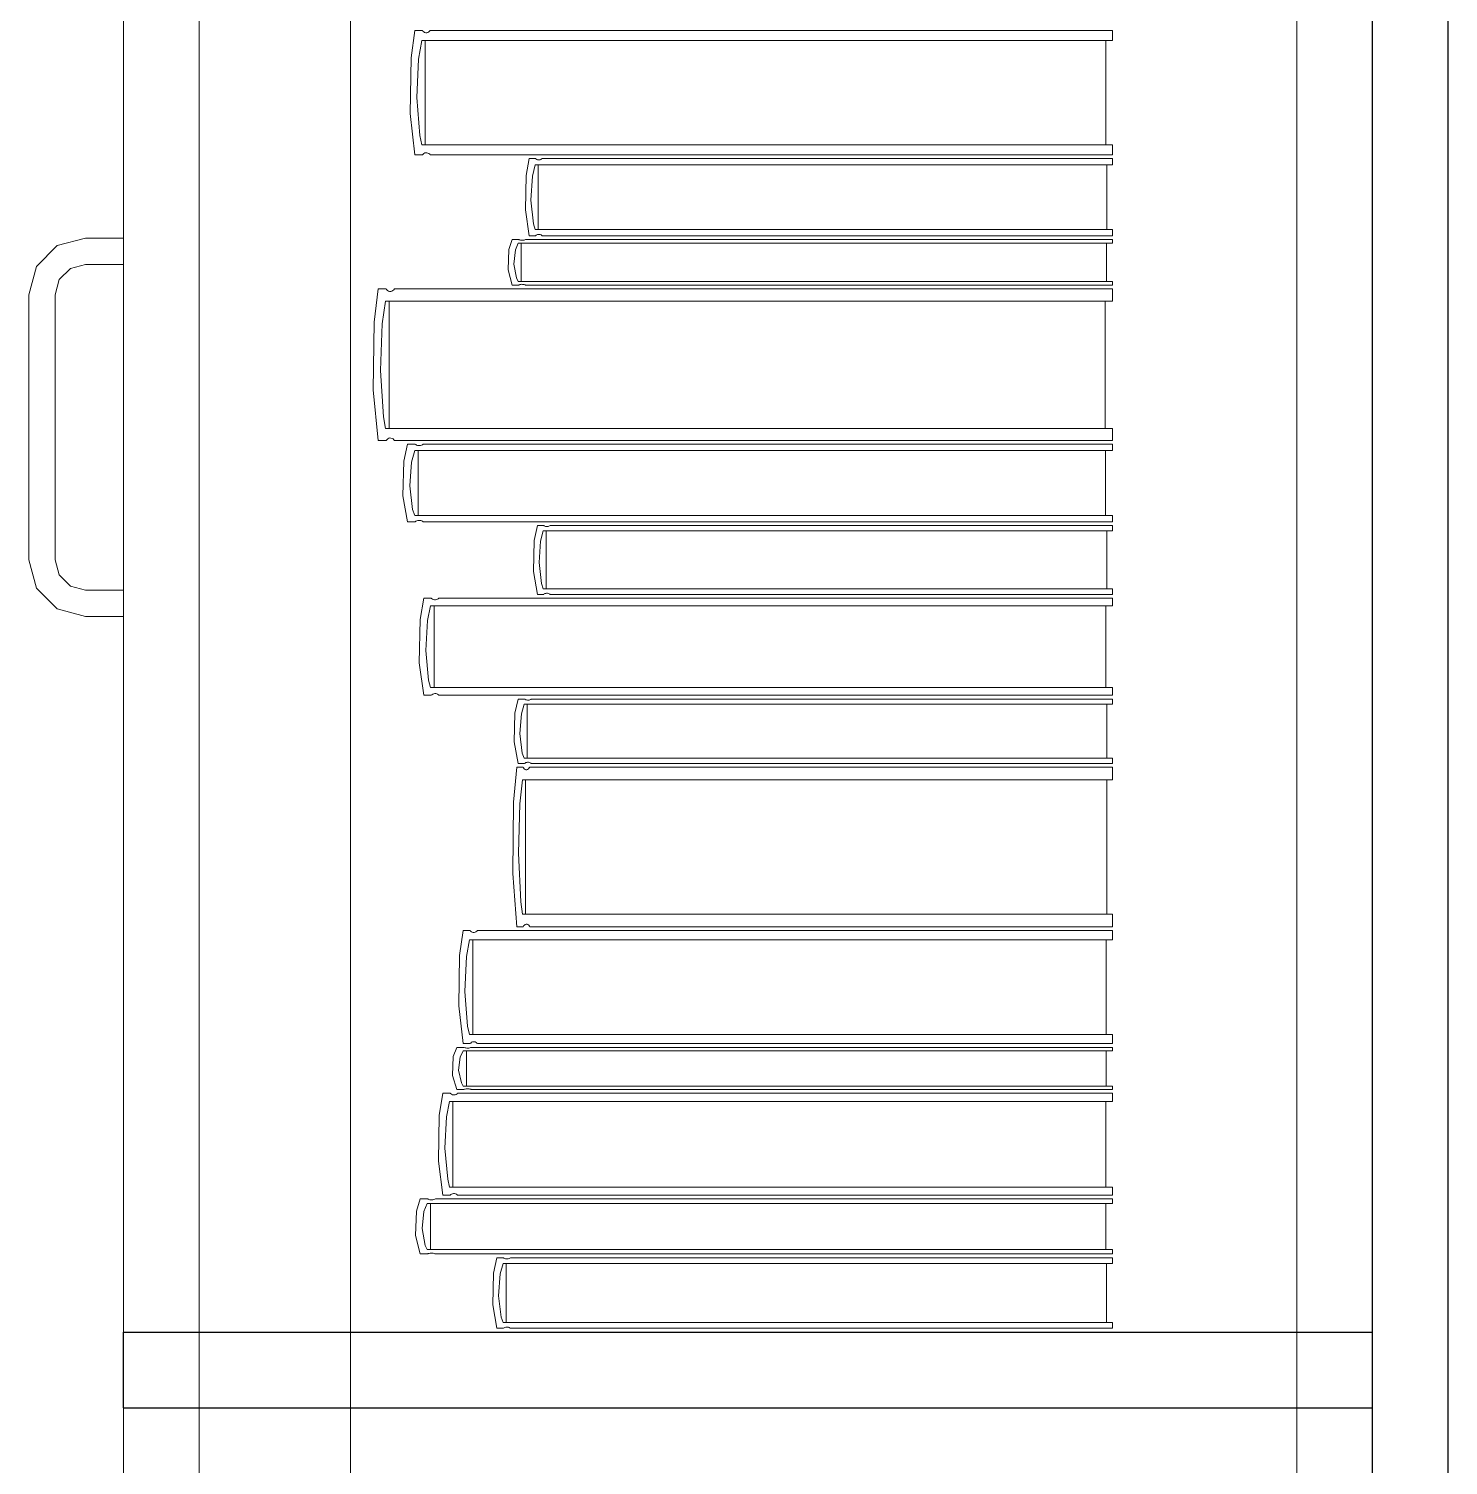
# Model space of a CAD drawing. Header units: inches. Extents: x -19 to 5698, y -728 to 92.
# Drawn here: x 211.1601 to 211.5351, y 35.7095 to 36.089 of the extents above; entities that cross this region are included whole.
import ezdxf

# ---------------------------------------------------------------- set-up
doc = ezdxf.new("R2010")
doc.units = ezdxf.units.IN
doc.header["$MEASUREMENT"] = 0
doc.set_wipeout_variables(frame=1)
doc.linetypes.add('Wipeout_Contour', pattern=[1, 0, -1])
doc.layers.add('Interior - Mobiliario', color=7, linetype='Continuous')

msp = doc.modelspace()

# ---------------------------------------------------------------- linework, layer by layer
at = {"layer": 'Interior - Mobiliario', "color": 175, "linetype": 'Continuous', "lineweight": 13}
for p, q in [((211.20515, 36.46472), (211.20515, 35.00472)), ((211.51515, 35.00472), (211.51515, 36.46472)), ((211.26215, 36.0885), (211.26114, 36.08131)), ((211.26415, 36.0885), (211.26215, 36.0885)), ((211.26426, 36.08837), (211.26415, 36.0885)), ((211.26449, 36.08817), (211.26426, 36.08837)), ((211.26474, 36.08803), (211.26449, 36.08817)), ((211.26501, 36.08796), (211.26474, 36.08803)), ((211.26528, 36.08795), (211.26501, 36.08796)), ((211.26555, 36.08801), (211.26528, 36.08795)), ((211.26581, 36.08814), (211.26555, 36.08801)), ((211.26604, 36.08832), (211.26581, 36.08814)), ((211.26619, 36.0885), (211.26604, 36.08832)), ((211.44649, 36.0885), (211.26619, 36.0885)), ((211.44649, 36.08588), (211.44649, 36.0885)), ((211.26315, 36.08096), (211.26399, 36.08588)), ((211.26399, 36.08588), (211.44649, 36.08588)), ((211.26491, 36.08588), (211.26491, 36.05833)), ((211.44465, 36.05833), (211.44465, 36.08588)), ((211.26114, 36.08131), (211.26091, 36.06664)), ((211.26268, 36.07087), (211.26315, 36.08096)), ((211.26345, 36.06081), (211.26268, 36.07087)), ((211.26091, 36.06664), (211.26215, 36.0557)), ((211.26399, 36.05833), (211.26345, 36.06081)), ((211.44649, 36.05833), (211.26399, 36.05833)), ((211.2648, 36.05619), (211.26507, 36.05625)), ((211.26507, 36.05625), (211.26534, 36.05624)), ((211.26534, 36.05624), (211.26561, 36.05617)), ((211.44649, 36.0557), (211.44649, 36.05833)), ((211.26215, 36.0557), (211.26415, 36.0557)), ((211.26415, 36.0557), (211.26431, 36.05588)), ((211.26431, 36.05588), (211.26454, 36.05607)), ((211.26454, 36.05607), (211.2648, 36.05619)), ((211.26561, 36.05617), (211.26586, 36.05603)), ((211.26586, 36.05603), (211.26609, 36.05583)), ((211.26609, 36.05583), (211.26619, 36.0557)), ((211.26619, 36.0557), (211.44649, 36.0557)), ((211.29238, 36.0547), (211.29153, 36.05023)), ((211.29405, 36.0547), (211.29238, 36.0547)), ((211.29321, 36.05002), (211.29392, 36.05307)), ((211.29392, 36.05307), (211.44649, 36.05307)), ((211.29414, 36.05462), (211.29405, 36.0547)), ((211.29433, 36.0545), (211.29414, 36.05462)), ((211.29454, 36.05441), (211.29433, 36.0545)), ((211.29477, 36.05437), (211.29454, 36.05441)), ((211.29469, 36.05307), (211.29469, 36.03595)), ((211.29499, 36.05436), (211.29477, 36.05437)), ((211.29522, 36.0544), (211.29499, 36.05436)), ((211.29543, 36.05448), (211.29522, 36.0544)), ((211.29563, 36.05459), (211.29543, 36.05448)), ((211.29576, 36.0547), (211.29563, 36.05459)), ((211.44649, 36.0547), (211.29576, 36.0547)), ((211.44495, 36.03595), (211.44495, 36.05307)), ((211.44649, 36.05307), (211.44649, 36.0547)), ((211.29153, 36.05023), (211.29134, 36.04112)), ((211.29282, 36.04375), (211.29321, 36.05002)), ((211.29134, 36.04112), (211.29238, 36.03432)), ((211.29346, 36.0375), (211.29282, 36.04375)), ((211.29392, 36.03595), (211.29346, 36.0375)), ((211.17515, 36.03372), (211.16765, 36.03171)), ((211.18515, 36.03372), (211.17515, 36.03372)), ((211.18515, 36.02672), (211.18515, 36.03372)), ((211.29238, 36.03432), (211.29405, 36.03432)), ((211.44649, 36.03595), (211.29392, 36.03595)), ((211.29405, 36.03432), (211.29418, 36.03443)), ((211.29418, 36.03443), (211.29438, 36.03455)), ((211.29438, 36.03455), (211.29459, 36.03463)), ((211.29459, 36.03463), (211.29482, 36.03466)), ((211.29482, 36.03466), (211.29504, 36.03466)), ((211.29504, 36.03466), (211.29527, 36.03461)), ((211.29527, 36.03461), (211.29548, 36.03453)), ((211.29548, 36.03453), (211.29567, 36.0344)), ((211.29567, 36.0344), (211.29576, 36.03432)), ((211.29576, 36.03432), (211.44649, 36.03432)), ((211.44649, 36.03432), (211.44649, 36.03595)), ((211.16765, 36.03171), (211.16216, 36.02622)), ((211.287, 36.03068), (211.2868, 36.0253)), ((211.28786, 36.03332), (211.287, 36.03068)), ((211.28959, 36.03332), (211.28786, 36.03332)), ((211.28832, 36.02685), (211.28872, 36.03056)), ((211.28872, 36.03056), (211.28945, 36.03236)), ((211.28945, 36.03236), (211.44649, 36.03236)), ((211.28968, 36.03328), (211.28959, 36.03332)), ((211.28988, 36.0332), (211.28968, 36.03328)), ((211.2901, 36.03315), (211.28988, 36.0332)), ((211.29032, 36.03312), (211.2901, 36.03315)), ((211.29024, 36.03236), (211.29024, 36.02225)), ((211.29056, 36.03312), (211.29032, 36.03312)), ((211.29079, 36.03314), (211.29056, 36.03312)), ((211.29101, 36.03319), (211.29079, 36.03314)), ((211.29122, 36.03326), (211.29101, 36.03319)), ((211.29135, 36.03332), (211.29122, 36.03326)), ((211.44649, 36.03332), (211.29135, 36.03332)), ((211.4449, 36.02225), (211.4449, 36.03236)), ((211.44649, 36.03236), (211.44649, 36.03332)), ((211.16216, 36.02622), (211.16015, 36.01872)), ((211.17115, 36.02564), (211.17515, 36.02672)), ((211.17515, 36.02672), (211.18515, 36.02672)), ((211.28898, 36.02316), (211.28832, 36.02685)), ((211.16715, 36.01872), (211.16822, 36.02272)), ((211.16822, 36.02272), (211.17115, 36.02564)), ((211.2868, 36.0253), (211.28786, 36.02128)), ((211.28945, 36.02225), (211.28898, 36.02316)), ((211.44649, 36.02225), (211.28945, 36.02225)), ((211.44649, 36.02128), (211.44649, 36.02225)), ((211.16015, 36.01872), (211.16015, 35.94872)), ((211.16715, 35.94872), (211.16715, 36.01872)), ((211.25248, 36.02028), (211.25142, 36.0115)), ((211.25459, 36.02028), (211.25248, 36.02028)), ((211.2547, 36.02013), (211.25459, 36.02028)), ((211.25494, 36.01989), (211.2547, 36.02013)), ((211.25521, 36.01972), (211.25494, 36.01989)), ((211.25549, 36.01962), (211.25521, 36.01972)), ((211.25578, 36.01961), (211.25549, 36.01962)), ((211.25606, 36.01969), (211.25578, 36.01961)), ((211.25633, 36.01984), (211.25606, 36.01969)), ((211.25658, 36.02007), (211.25633, 36.01984)), ((211.25674, 36.02028), (211.25658, 36.02007)), ((211.44649, 36.02028), (211.25674, 36.02028)), ((211.28786, 36.02128), (211.28959, 36.02128)), ((211.28959, 36.02128), (211.28972, 36.02135)), ((211.28972, 36.02135), (211.28992, 36.02142)), ((211.28992, 36.02142), (211.29015, 36.02146)), ((211.29015, 36.02146), (211.29038, 36.02149)), ((211.29038, 36.02149), (211.29061, 36.02148)), ((211.29061, 36.02148), (211.29084, 36.02146)), ((211.29084, 36.02146), (211.29106, 36.0214)), ((211.29106, 36.0214), (211.29126, 36.02133)), ((211.29126, 36.02133), (211.29135, 36.02128)), ((211.29135, 36.02128), (211.44649, 36.02128)), ((211.44649, 36.01708), (211.44649, 36.02028)), ((211.25353, 36.01108), (211.25442, 36.01708)), ((211.25442, 36.01708), (211.44649, 36.01708)), ((211.25539, 36.01708), (211.25539, 35.98344)), ((211.44455, 35.98344), (211.44455, 36.01708)), ((211.25142, 36.0115), (211.25118, 35.99359)), ((211.25304, 35.99875), (211.25353, 36.01108)), ((211.25385, 35.98647), (211.25304, 35.99875)), ((211.25118, 35.99359), (211.25248, 35.98023)), ((211.25442, 35.98344), (211.25385, 35.98647)), ((211.44649, 35.98344), (211.25442, 35.98344)), ((211.25459, 35.98023), (211.25475, 35.98045)), ((211.25475, 35.98045), (211.255, 35.98067)), ((211.255, 35.98067), (211.25527, 35.98083)), ((211.25527, 35.98083), (211.25555, 35.9809)), ((211.25555, 35.9809), (211.25584, 35.98089)), ((211.25584, 35.98089), (211.25612, 35.9808)), ((211.25612, 35.9808), (211.25639, 35.98063)), ((211.25639, 35.98063), (211.25663, 35.98039)), ((211.25663, 35.98039), (211.25674, 35.98023)), ((211.44649, 35.98023), (211.44649, 35.98344)), ((211.25248, 35.98023), (211.25459, 35.98023)), ((211.25674, 35.98023), (211.44649, 35.98023)), ((211.26025, 35.97923), (211.25923, 35.97475)), ((211.26227, 35.97923), (211.26025, 35.97923)), ((211.26126, 35.97453), (211.26211, 35.9776)), ((211.26211, 35.9776), (211.44649, 35.9776)), ((211.26238, 35.97915), (211.26227, 35.97923)), ((211.26261, 35.97903), (211.26238, 35.97915)), ((211.26287, 35.97894), (211.26261, 35.97903)), ((211.26314, 35.97889), (211.26287, 35.97894)), ((211.26304, 35.9776), (211.26304, 35.96042)), ((211.26341, 35.97889), (211.26314, 35.97889)), ((211.26368, 35.97893), (211.26341, 35.97889)), ((211.26394, 35.979), (211.26368, 35.97893)), ((211.26418, 35.97912), (211.26394, 35.979)), ((211.26434, 35.97923), (211.26418, 35.97912)), ((211.44649, 35.97923), (211.26434, 35.97923)), ((211.44463, 35.96042), (211.44463, 35.9776)), ((211.44649, 35.9776), (211.44649, 35.97923)), ((211.25923, 35.97475), (211.259, 35.9656)), ((211.26078, 35.96824), (211.26126, 35.97453)), ((211.259, 35.9656), (211.26025, 35.95878)), ((211.26156, 35.96197), (211.26078, 35.96824)), ((211.26211, 35.96042), (211.26156, 35.96197)), ((211.26025, 35.95878), (211.26227, 35.95878)), ((211.44649, 35.96042), (211.26211, 35.96042)), ((211.26227, 35.95878), (211.26243, 35.95889)), ((211.26243, 35.95889), (211.26267, 35.95901)), ((211.26267, 35.95901), (211.26293, 35.95909)), ((211.26293, 35.95909), (211.2632, 35.95912)), ((211.2632, 35.95912), (211.26347, 35.95912)), ((211.26347, 35.95912), (211.26374, 35.95907)), ((211.26374, 35.95907), (211.264, 35.95899)), ((211.264, 35.95899), (211.26423, 35.95886)), ((211.26423, 35.95886), (211.26434, 35.95878)), ((211.26434, 35.95878), (211.44649, 35.95878)), ((211.29454, 35.95778), (211.29371, 35.95379)), ((211.29619, 35.95778), (211.29454, 35.95778)), ((211.29627, 35.95771), (211.29619, 35.95778)), ((211.29647, 35.9576), (211.29627, 35.95771)), ((211.29668, 35.95752), (211.29647, 35.9576)), ((211.29755, 35.95758), (211.29734, 35.95751)), ((211.29775, 35.95768), (211.29755, 35.95758)), ((211.29787, 35.95778), (211.29775, 35.95768)), ((211.44649, 35.95778), (211.29787, 35.95778)), ((211.44649, 35.95878), (211.44649, 35.96042)), ((211.44649, 35.95633), (211.44649, 35.95778)), ((211.29371, 35.95379), (211.29352, 35.94566)), ((211.29536, 35.9536), (211.29606, 35.95633)), ((211.29606, 35.95633), (211.44649, 35.95633)), ((211.29689, 35.95748), (211.29668, 35.95752)), ((211.29682, 35.95633), (211.29682, 35.94104)), ((211.29712, 35.95748), (211.29689, 35.95748)), ((211.29734, 35.95751), (211.29712, 35.95748)), ((211.44497, 35.94104), (211.44497, 35.95633)), ((211.29497, 35.948), (211.29536, 35.9536)), ((211.16015, 35.94872), (211.16216, 35.94122)), ((211.16822, 35.94472), (211.16715, 35.94872)), ((211.29561, 35.94242), (211.29497, 35.948)), ((211.17115, 35.94179), (211.16822, 35.94472)), ((211.29352, 35.94566), (211.29454, 35.93959)), ((211.29606, 35.94104), (211.29561, 35.94242)), ((211.16216, 35.94122), (211.16765, 35.93573)), ((211.17515, 35.94072), (211.17115, 35.94179)), ((211.18515, 35.94072), (211.17515, 35.94072)), ((211.18515, 35.93372), (211.18515, 35.94072)), ((211.2645, 35.93859), (211.26351, 35.93296)), ((211.26648, 35.93859), (211.2645, 35.93859)), ((211.26658, 35.93849), (211.26648, 35.93859)), ((211.2685, 35.93859), (211.26835, 35.93845)), ((211.44649, 35.93859), (211.2685, 35.93859)), ((211.29454, 35.93959), (211.29619, 35.93959)), ((211.44649, 35.94104), (211.29606, 35.94104)), ((211.29619, 35.93959), (211.29632, 35.93969)), ((211.29632, 35.93969), (211.29651, 35.93979)), ((211.29651, 35.93979), (211.29672, 35.93986)), ((211.29672, 35.93986), (211.29694, 35.93989)), ((211.29694, 35.93989), (211.29717, 35.93989)), ((211.29717, 35.93989), (211.29739, 35.93985)), ((211.29739, 35.93985), (211.2976, 35.93977)), ((211.2976, 35.93977), (211.29779, 35.93966)), ((211.29779, 35.93966), (211.29787, 35.93959)), ((211.29787, 35.93959), (211.44649, 35.93959)), ((211.44649, 35.93959), (211.44649, 35.94104)), ((211.44649, 35.93654), (211.44649, 35.93859)), ((211.16765, 35.93573), (211.17515, 35.93372)), ((211.26549, 35.93269), (211.26632, 35.93654)), ((211.26632, 35.93654), (211.44649, 35.93654)), ((211.26681, 35.93833), (211.26658, 35.93849)), ((211.26706, 35.93822), (211.26681, 35.93833)), ((211.26733, 35.93817), (211.26706, 35.93822)), ((211.26723, 35.93654), (211.26723, 35.91499)), ((211.26759, 35.93816), (211.26733, 35.93817)), ((211.26786, 35.93821), (211.26759, 35.93816)), ((211.26811, 35.9383), (211.26786, 35.93821)), ((211.26835, 35.93845), (211.26811, 35.9383)), ((211.44467, 35.91499), (211.44467, 35.93654)), ((211.17515, 35.93372), (211.18515, 35.93372)), ((211.26351, 35.93296), (211.26328, 35.92149)), ((211.26502, 35.9248), (211.26549, 35.93269)), ((211.26578, 35.91693), (211.26502, 35.9248)), ((211.26328, 35.92149), (211.2645, 35.91293)), ((211.26632, 35.91499), (211.26578, 35.91693)), ((211.2645, 35.91293), (211.26648, 35.91293)), ((211.44649, 35.91499), (211.26632, 35.91499)), ((211.26648, 35.91293), (211.26663, 35.91307)), ((211.26663, 35.91307), (211.26687, 35.91322)), ((211.26687, 35.91322), (211.26712, 35.91332)), ((211.26712, 35.91332), (211.26739, 35.91336)), ((211.26739, 35.91336), (211.26765, 35.91336)), ((211.26765, 35.91336), (211.26792, 35.9133)), ((211.26792, 35.9133), (211.26817, 35.91319)), ((211.26817, 35.91319), (211.2684, 35.91303)), ((211.2684, 35.91303), (211.2685, 35.91293)), ((211.2685, 35.91293), (211.44649, 35.91293)), ((211.44649, 35.91293), (211.44649, 35.91499)), ((211.28944, 35.91193), (211.28858, 35.90821)), ((211.29114, 35.91193), (211.28944, 35.91193)), ((211.29029, 35.90803), (211.29101, 35.91058)), ((211.29101, 35.91058), (211.44649, 35.91058)), ((211.29123, 35.91187), (211.29114, 35.91193)), ((211.29143, 35.91177), (211.29123, 35.91187)), ((211.29165, 35.91169), (211.29143, 35.91177)), ((211.29187, 35.91165), (211.29165, 35.91169)), ((211.29179, 35.91058), (211.29179, 35.89631)), ((211.2921, 35.91165), (211.29187, 35.91165)), ((211.29233, 35.91168), (211.2921, 35.91165)), ((211.29255, 35.91175), (211.29233, 35.91168)), ((211.29276, 35.91184), (211.29255, 35.91175)), ((211.29288, 35.91193), (211.29276, 35.91184)), ((211.44649, 35.91193), (211.29288, 35.91193)), ((211.44492, 35.89631), (211.44492, 35.91058)), ((211.44649, 35.91058), (211.44649, 35.91193)), ((211.28858, 35.90821), (211.28838, 35.90062)), ((211.28989, 35.90281), (211.29029, 35.90803)), ((211.29054, 35.8976), (211.28989, 35.90281)), ((211.28838, 35.90062), (211.28944, 35.89495)), ((211.29101, 35.89631), (211.29054, 35.8976)), ((211.28905, 35.89395), (211.28819, 35.8847)), ((211.29076, 35.89395), (211.28905, 35.89395)), ((211.28944, 35.89495), (211.29114, 35.89495)), ((211.29085, 35.89379), (211.29076, 35.89395)), ((211.29105, 35.89353), (211.29085, 35.89379)), ((211.44649, 35.89631), (211.29101, 35.89631)), ((211.29127, 35.89335), (211.29105, 35.89353)), ((211.29114, 35.89495), (211.29127, 35.89504)), ((211.29127, 35.89504), (211.29148, 35.89514)), ((211.29149, 35.89326), (211.29127, 35.89335)), ((211.29148, 35.89514), (211.2917, 35.89521)), ((211.29173, 35.89325), (211.29149, 35.89326)), ((211.2917, 35.89521), (211.29192, 35.89524)), ((211.29195, 35.89333), (211.29173, 35.89325)), ((211.29192, 35.89524), (211.29216, 35.89523)), ((211.29217, 35.89349), (211.29195, 35.89333)), ((211.29216, 35.89523), (211.29238, 35.89519)), ((211.29238, 35.89373), (211.29217, 35.89349)), ((211.29238, 35.89519), (211.2926, 35.89512)), ((211.29251, 35.89395), (211.29238, 35.89373)), ((211.44649, 35.89395), (211.29251, 35.89395)), ((211.2926, 35.89512), (211.2928, 35.89502)), ((211.2928, 35.89502), (211.29288, 35.89495)), ((211.29288, 35.89495), (211.44649, 35.89495)), ((211.44649, 35.89495), (211.44649, 35.89631)), ((211.44649, 35.89058), (211.44649, 35.89395)), ((211.2899, 35.88426), (211.29063, 35.89058)), ((211.29063, 35.89058), (211.44649, 35.89058)), ((211.29141, 35.89058), (211.29141, 35.85514)), ((211.44492, 35.85514), (211.44492, 35.89058)), ((211.28819, 35.8847), (211.28799, 35.86583)), ((211.2895, 35.87127), (211.2899, 35.88426)), ((211.29016, 35.85833), (211.2895, 35.87127)), ((211.28799, 35.86583), (211.28905, 35.85176)), ((211.29063, 35.85514), (211.29016, 35.85833)), ((211.44649, 35.85514), (211.29063, 35.85514)), ((211.44649, 35.85176), (211.44649, 35.85514)), ((211.28905, 35.85176), (211.29076, 35.85176)), ((211.29076, 35.85176), (211.29089, 35.85199)), ((211.29089, 35.85199), (211.2911, 35.85223)), ((211.2911, 35.85223), (211.29131, 35.85239)), ((211.29131, 35.85239), (211.29154, 35.85247)), ((211.29154, 35.85247), (211.29178, 35.85245)), ((211.29178, 35.85245), (211.292, 35.85236)), ((211.292, 35.85236), (211.29222, 35.85218)), ((211.29222, 35.85218), (211.29242, 35.85192)), ((211.29242, 35.85192), (211.29251, 35.85176)), ((211.29251, 35.85176), (211.44649, 35.85176)), ((211.27489, 35.85076), (211.27395, 35.84422)), ((211.27676, 35.85076), (211.27489, 35.85076)), ((211.27582, 35.8439), (211.27661, 35.84837)), ((211.27661, 35.84837), (211.44649, 35.84837)), ((211.27685, 35.85064), (211.27676, 35.85076)), ((211.27707, 35.85046), (211.27685, 35.85064)), ((211.27731, 35.85034), (211.27707, 35.85046)), ((211.27755, 35.85027), (211.27731, 35.85034)), ((211.27747, 35.84837), (211.27747, 35.82331)), ((211.27781, 35.85026), (211.27755, 35.85027)), ((211.27806, 35.85032), (211.27781, 35.85026)), ((211.2783, 35.85043), (211.27806, 35.85032)), ((211.27852, 35.8506), (211.2783, 35.85043)), ((211.27866, 35.85076), (211.27852, 35.8506)), ((211.44649, 35.85076), (211.27866, 35.85076)), ((211.44477, 35.82331), (211.44477, 35.84837)), ((211.44649, 35.84837), (211.44649, 35.85076)), ((211.27395, 35.84422), (211.27374, 35.83087)), ((211.27538, 35.83472), (211.27582, 35.8439)), ((211.2761, 35.82557), (211.27538, 35.83472)), ((211.27374, 35.83087), (211.27489, 35.82092)), ((211.27661, 35.82331), (211.2761, 35.82557)), ((211.44649, 35.82331), (211.27661, 35.82331)), ((211.27676, 35.82092), (211.2769, 35.82108)), ((211.2769, 35.82108), (211.27712, 35.82126)), ((211.27712, 35.82126), (211.27736, 35.82137)), ((211.27736, 35.82137), (211.27761, 35.82142)), ((211.27761, 35.82142), (211.27786, 35.82142)), ((211.27786, 35.82142), (211.27811, 35.82135)), ((211.27811, 35.82135), (211.27835, 35.82122)), ((211.27835, 35.82122), (211.27856, 35.82104)), ((211.27856, 35.82104), (211.27866, 35.82092)), ((211.44649, 35.82092), (211.44649, 35.82331)), ((211.27227, 35.81749), (211.27206, 35.81252)), ((211.27322, 35.81992), (211.27227, 35.81749)), ((211.2751, 35.81992), (211.27322, 35.81992)), ((211.27371, 35.81395), (211.27416, 35.81737)), ((211.27416, 35.81737), (211.27495, 35.81904)), ((211.27489, 35.82092), (211.27676, 35.82092)), ((211.27495, 35.81904), (211.44649, 35.81904)), ((211.2752, 35.81988), (211.2751, 35.81992)), ((211.27542, 35.81981), (211.2752, 35.81988)), ((211.27566, 35.81977), (211.27542, 35.81981)), ((211.27591, 35.81974), (211.27566, 35.81977)), ((211.27582, 35.81904), (211.27582, 35.8097)), ((211.27616, 35.81974), (211.27591, 35.81974)), ((211.27641, 35.81976), (211.27616, 35.81974)), ((211.27666, 35.8198), (211.27641, 35.81976)), ((211.27688, 35.81987), (211.27666, 35.8198)), ((211.27702, 35.81992), (211.27688, 35.81987)), ((211.44649, 35.81992), (211.27702, 35.81992)), ((211.27866, 35.82092), (211.44649, 35.82092)), ((211.44476, 35.8097), (211.44476, 35.81904)), ((211.44649, 35.81904), (211.44649, 35.81992)), ((211.27444, 35.81054), (211.27371, 35.81395)), ((211.27206, 35.81252), (211.27322, 35.80881)), ((211.27495, 35.8097), (211.27444, 35.81054)), ((211.44649, 35.8097), (211.27495, 35.8097)), ((211.44649, 35.80881), (211.44649, 35.8097)), ((211.26957, 35.80781), (211.2686, 35.8019)), ((211.27149, 35.80781), (211.26957, 35.80781)), ((211.27159, 35.80771), (211.27149, 35.80781)), ((211.27182, 35.80754), (211.27159, 35.80771)), ((211.27206, 35.80743), (211.27182, 35.80754)), ((211.27231, 35.80737), (211.27206, 35.80743)), ((211.27258, 35.80736), (211.27231, 35.80737)), ((211.27283, 35.80741), (211.27258, 35.80736)), ((211.27308, 35.80751), (211.27283, 35.80741)), ((211.27331, 35.80767), (211.27308, 35.80751)), ((211.27322, 35.80881), (211.2751, 35.80881)), ((211.27345, 35.80781), (211.27331, 35.80767)), ((211.44649, 35.80781), (211.27345, 35.80781)), ((211.2751, 35.80881), (211.27525, 35.80887)), ((211.27525, 35.80887), (211.27547, 35.80893)), ((211.27547, 35.80893), (211.27571, 35.80898)), ((211.27571, 35.80898), (211.27596, 35.809)), ((211.27596, 35.809), (211.27622, 35.80899)), ((211.27622, 35.80899), (211.27647, 35.80897)), ((211.27647, 35.80897), (211.27671, 35.80892)), ((211.27671, 35.80892), (211.27693, 35.80885)), ((211.27693, 35.80885), (211.27702, 35.80881)), ((211.27702, 35.80881), (211.44649, 35.80881)), ((211.44649, 35.80566), (211.44649, 35.80781)), ((211.27053, 35.80162), (211.27134, 35.80566)), ((211.27134, 35.80566), (211.44649, 35.80566)), ((211.44472, 35.80566), (211.27222, 35.80566)), ((211.27222, 35.80566), (211.27222, 35.78304)), ((211.44472, 35.78304), (211.44472, 35.80566)), ((211.2686, 35.8019), (211.26838, 35.78986)), ((211.27008, 35.79333), (211.27053, 35.80162)), ((211.27082, 35.78508), (211.27008, 35.79333)), ((211.26838, 35.78986), (211.26957, 35.78088)), ((211.27134, 35.78304), (211.27082, 35.78508)), ((211.44649, 35.78304), (211.27134, 35.78304)), ((211.27222, 35.78304), (211.44472, 35.78304)), ((211.44649, 35.78088), (211.44649, 35.78304)), ((211.26356, 35.77988), (211.26256, 35.7767)), ((211.26555, 35.77988), (211.26356, 35.77988)), ((211.26565, 35.77983), (211.26555, 35.77988)), ((211.26588, 35.77974), (211.26565, 35.77983)), ((211.26613, 35.77968), (211.26588, 35.77974)), ((211.2664, 35.77964), (211.26613, 35.77968)), ((211.26667, 35.77964), (211.2664, 35.77964)), ((211.26693, 35.77967), (211.26667, 35.77964)), ((211.26719, 35.77972), (211.26693, 35.77967)), ((211.26742, 35.7798), (211.26719, 35.77972)), ((211.26757, 35.77988), (211.26742, 35.7798)), ((211.44649, 35.77988), (211.26757, 35.77988)), ((211.26957, 35.78088), (211.27149, 35.78088)), ((211.27149, 35.78088), (211.27164, 35.78103)), ((211.27164, 35.78103), (211.27187, 35.78118)), ((211.27187, 35.78118), (211.27211, 35.78128)), ((211.27211, 35.78128), (211.27237, 35.78133)), ((211.27237, 35.78133), (211.27263, 35.78133)), ((211.27263, 35.78133), (211.27289, 35.78126)), ((211.27289, 35.78126), (211.27313, 35.78115)), ((211.27313, 35.78115), (211.27335, 35.78099)), ((211.27335, 35.78099), (211.27345, 35.78088)), ((211.27345, 35.78088), (211.44649, 35.78088)), ((211.44649, 35.77872), (211.44649, 35.77988)), ((211.26256, 35.7767), (211.26233, 35.77021)), ((211.26408, 35.77208), (211.26455, 35.77655)), ((211.26455, 35.77655), (211.26539, 35.77872)), ((211.26539, 35.77872), (211.44649, 35.77872)), ((211.2663, 35.77872), (211.2663, 35.76652)), ((211.44466, 35.76652), (211.44466, 35.77872)), ((211.26485, 35.76763), (211.26408, 35.77208)), ((211.26233, 35.77021), (211.26356, 35.76536)), ((211.26356, 35.76536), (211.26555, 35.76536)), ((211.26539, 35.76652), (211.26485, 35.76763)), ((211.44649, 35.76652), (211.26539, 35.76652)), ((211.26555, 35.76536), (211.2657, 35.76544)), ((211.2657, 35.76544), (211.26594, 35.76552)), ((211.26594, 35.76552), (211.26619, 35.76558)), ((211.26619, 35.76558), (211.26646, 35.76561)), ((211.26646, 35.76561), (211.26673, 35.7656)), ((211.26673, 35.7656), (211.26699, 35.76557)), ((211.26699, 35.76557), (211.26724, 35.76551)), ((211.26724, 35.76551), (211.26747, 35.76542)), ((211.26747, 35.76542), (211.26757, 35.76536)), ((211.26757, 35.76536), (211.44649, 35.76536)), ((211.28381, 35.76436), (211.28292, 35.76027)), ((211.28558, 35.76436), (211.28381, 35.76436)), ((211.28567, 35.76429), (211.28558, 35.76436)), ((211.28587, 35.76418), (211.28567, 35.76429)), ((211.2861, 35.7641), (211.28587, 35.76418)), ((211.28633, 35.76406), (211.2861, 35.7641)), ((211.28657, 35.76405), (211.28633, 35.76406)), ((211.28681, 35.76409), (211.28657, 35.76405)), ((211.28704, 35.76416), (211.28681, 35.76409)), ((211.28725, 35.76426), (211.28704, 35.76416)), ((211.28738, 35.76436), (211.28725, 35.76426)), ((211.44649, 35.76436), (211.28738, 35.76436)), ((211.44649, 35.76536), (211.44649, 35.76652)), ((211.44649, 35.76287), (211.44649, 35.76436)), ((211.28292, 35.76027), (211.28272, 35.75193)), ((211.28469, 35.76008), (211.28544, 35.76287)), ((211.28544, 35.76287), (211.44649, 35.76287)), ((211.28625, 35.76287), (211.28625, 35.74721)), ((211.44486, 35.74721), (211.44486, 35.76287)), ((211.28427, 35.75434), (211.28469, 35.76008)), ((211.28495, 35.74862), (211.28427, 35.75434)), ((211.28544, 35.74721), (211.28495, 35.74862)), ((211.44649, 35.74721), (211.28544, 35.74721))]:
    msp.add_line(p, q, dxfattribs=at)

# ---------------------------------------------------------------- next in the draw order: wipeouts: each hides what was drawn before it
at = {"color": 254, "linetype": 'Wipeout_Contour', "lineweight": 0, "ltscale": 6539.435295}
msp.add_wipeout([(211.18515, 35.74472), (211.18515, 35.72472), (211.51515, 35.72472), (211.51515, 35.74472)], dxfattribs=at).dxf.layer = 'Interior - Mobiliario'

# ---------------------------------------------------------------- next in the draw order: linework, layer by layer
at = {"layer": 'Interior - Mobiliario', "color": 175, "linetype": 'Continuous', "lineweight": 13}
for p, q in [((211.18515, 34.98472), (211.18515, 36.48472)), ((211.18515, 36.46472), (211.18515, 35.00472)), ((211.18515, 36.46472), (211.18515, 35.00472)), ((211.20515, 36.46472), (211.20515, 35.00472)), ((211.20515, 36.46472), (211.20515, 35.00472)), ((211.20515, 36.44472), (211.20515, 35.02472)), ((211.24515, 35.02472), (211.24515, 36.44472)), ((211.49515, 36.44472), (211.49515, 35.02472)), ((211.18515, 35.74472), (211.18515, 36.10372)), ((211.20515, 35.74472), (211.20515, 36.10372)), ((211.28272, 35.75193), (211.28381, 35.74572)), ((211.28381, 35.74572), (211.28558, 35.74572)), ((211.28558, 35.74572), (211.28571, 35.74582)), ((211.28571, 35.74582), (211.28592, 35.74592)), ((211.28592, 35.74592), (211.28615, 35.74599)), ((211.28615, 35.74599), (211.28639, 35.74603)), ((211.28639, 35.74603), (211.28663, 35.74602)), ((211.28663, 35.74602), (211.28686, 35.74598)), ((211.28686, 35.74598), (211.28708, 35.7459)), ((211.28708, 35.7459), (211.28729, 35.74579)), ((211.28729, 35.74579), (211.28738, 35.74572)), ((211.28738, 35.74572), (211.44649, 35.74572)), ((211.44649, 35.74572), (211.44649, 35.74721)), ((211.51515, 35.74472), (211.18515, 35.74472)), ((211.18515, 35.74472), (211.18515, 35.72472)), ((211.18515, 35.74472), (211.18515, 35.72472)), ((211.18515, 35.74472), (211.20515, 35.74472)), ((211.51515, 35.72472), (211.51515, 35.74472)), ((211.18515, 35.72472), (211.51515, 35.72472)), ((211.18515, 35.72472), (211.18515, 35.36572)), ((211.18515, 35.72472), (211.20515, 35.72472)), ((211.20515, 35.72472), (211.20515, 35.36572))]:
    msp.add_line(p, q, dxfattribs=at)
at = {"layer": 'Interior - Mobiliario', "color": 175, "linetype": 'Continuous', "lineweight": 30}
for p, q in [((211.18515, 35.74472), (211.51515, 35.74472)), ((211.18515, 35.72472), (211.18515, 35.74472)), ((211.51515, 35.72472), (211.51515, 35.74472)), ((211.18515, 35.72472), (211.51515, 35.72472))]:
    msp.add_line(p, q, dxfattribs=at)

# ---------------------------------------------------------------- next in the draw order: wipeouts: each hides what was drawn before it
at = {"color": 254, "linetype": 'Wipeout_Contour', "lineweight": 0, "ltscale": 6540.135764}
msp.add_wipeout([(211.51515, 36.46472), (211.51515, 35.00472), (211.53515, 35.00472), (211.53515, 36.46472)], dxfattribs=at).dxf.layer = 'Interior - Mobiliario'

# ---------------------------------------------------------------- next in the draw order: linework, layer by layer
at = {"layer": 'Interior - Mobiliario', "color": 175, "linetype": 'Continuous', "lineweight": 13}
for p, q in [((211.53515, 36.48472), (211.53515, 34.98472)), ((211.51515, 36.46472), (211.51515, 35.00472)), ((211.51515, 35.00472), (211.51515, 36.46472)), ((211.51515, 35.00472), (211.51515, 36.46472)), ((211.51515, 35.00472), (211.51515, 36.46472)), ((211.53515, 35.00472), (211.53515, 36.46472)), ((211.53515, 35.00472), (211.53515, 36.46472)), ((211.53515, 35.02472), (211.53515, 36.44472)), ((211.51515, 35.74472), (211.18515, 35.74472)), ((211.51515, 35.72472), (211.51515, 35.74472)), ((211.18515, 35.72472), (211.51515, 35.72472))]:
    msp.add_line(p, q, dxfattribs=at)
at = {"layer": 'Interior - Mobiliario', "color": 175, "linetype": 'Continuous', "lineweight": 30}
for p, q in [((211.51515, 35.00472), (211.51515, 36.46472)), ((211.53515, 35.00472), (211.53515, 36.46472))]:
    msp.add_line(p, q, dxfattribs=at)

doc.saveas('drawing.dxf')
